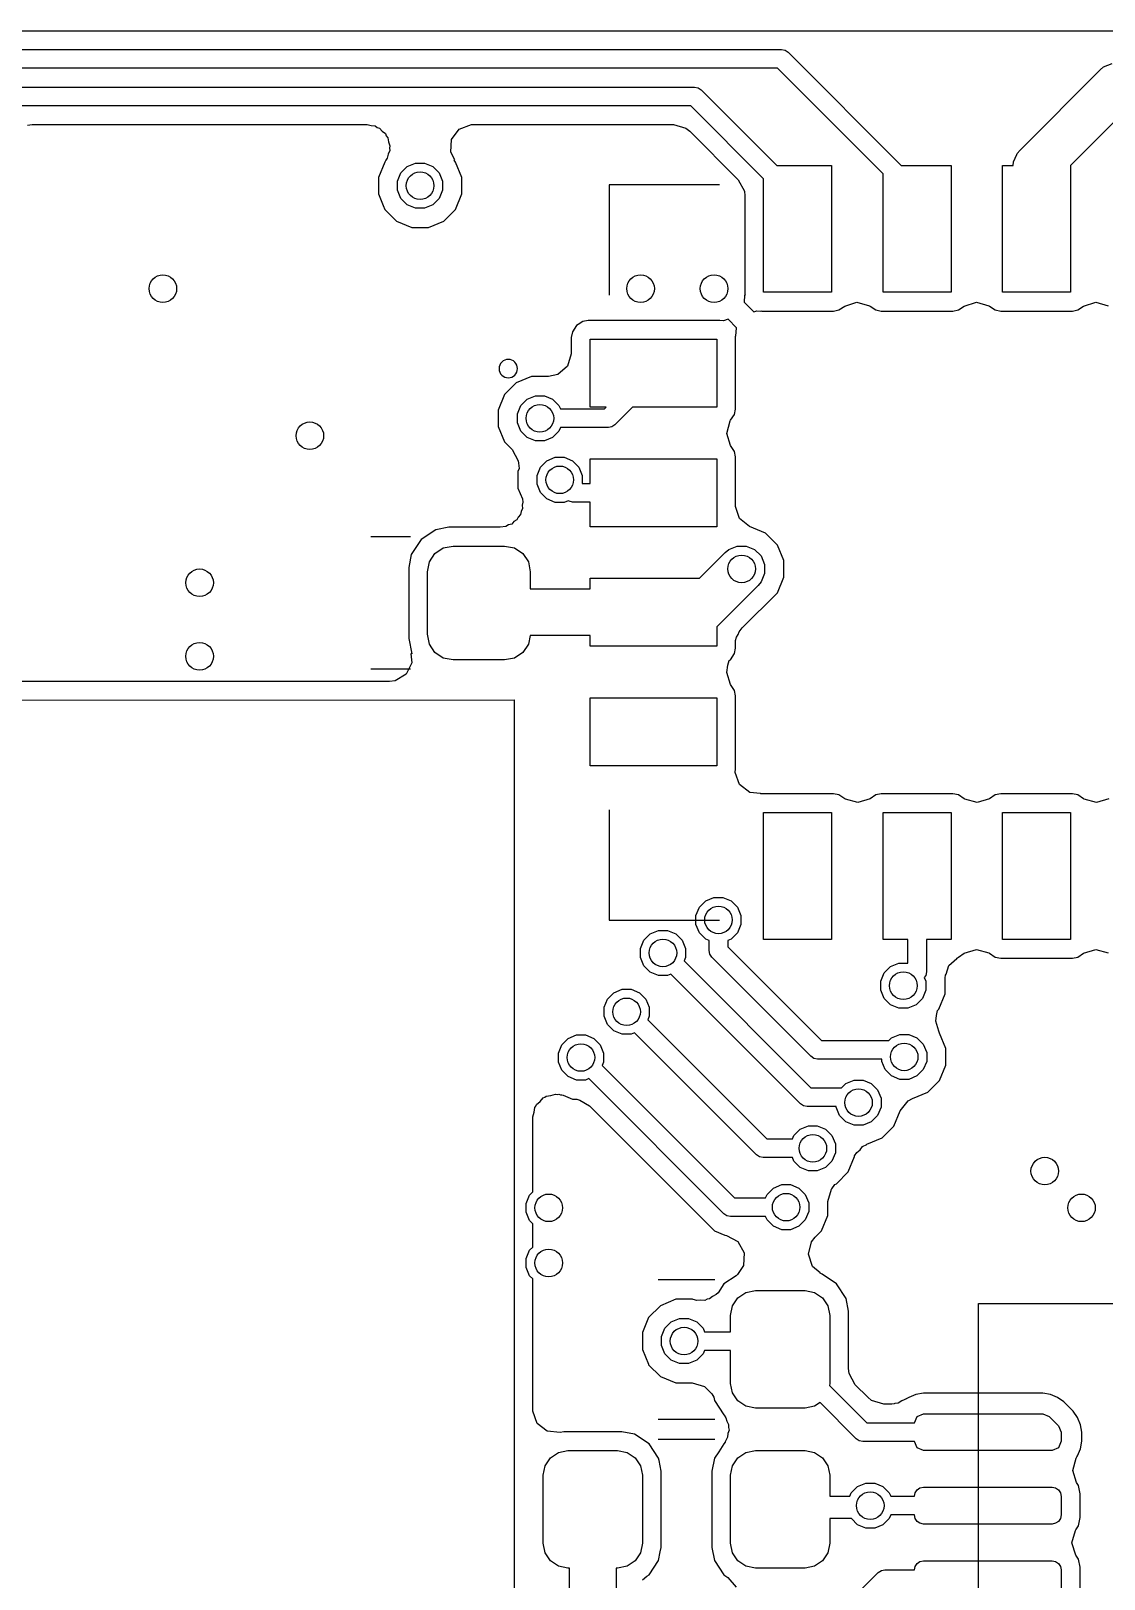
# Model space of a CAD drawing. Extents: x -28 to 25.3, y -6.8 to 48.4.
# Drawn here: x 12.87 to 18.71, y 10.62 to 19.04 of the extents above; entities that cross this region are included whole.
import ezdxf

# ---------------------------------------------------------------- set-up
doc = ezdxf.new("R2010")
doc.units = 0
doc.layers.add('BLACK', color=7, linetype='CONTINUOUS')

msp = doc.modelspace()

# ---------------------------------------------------------------- linework, layer by layer
at = {"layer": 'BLACK', "linetype": 'CONTINUOUS'}
for p, q in [((-9.749238, 19.043125), (19.484332, 19.043125)), ((12.674509, 18.942125), (16.951309, 18.942125)), ((16.951309, 18.942125), (16.970749, 18.938258)), ((16.970749, 18.938258), (16.98723, 18.927246)), ((16.98723, 18.927246), (17.602974, 18.311502)), ((18.704575, 18.847099), (18.750356, 18.866062)), ((16.930267, 18.840525), (12.695197, 18.840525)), ((17.504332, 18.26646), (16.930267, 18.840525)), ((18.249529, 18.395505), (18.685329, 18.831304)), ((18.685329, 18.831304), (18.704574, 18.847098)), ((18.704574, 18.847098), (18.704575, 18.847099)), ((12.758737, 18.737925), (16.478709, 18.737925)), ((16.478709, 18.737925), (16.498149, 18.734058)), ((16.498149, 18.734058), (16.51463, 18.723046)), ((16.51463, 18.723046), (16.926174, 18.311502)), ((16.457667, 18.636325), (12.779779, 18.636325)), ((16.854332, 18.23966), (16.457667, 18.636325)), ((18.827737, 18.614502), (18.524332, 18.311097)), ((12.847075, 18.531391), (12.873433, 18.534225)), ((12.873433, 18.534225), (14.696525, 18.534225)), ((14.696525, 18.534225), (14.71777, 18.527987)), ((14.71777, 18.527987), (14.739859, 18.526407)), ((14.739859, 18.526407), (14.750642, 18.518335)), ((15.197829, 18.509492), (15.263293, 18.533909)), ((15.263293, 18.533909), (15.272139, 18.534225)), ((15.272139, 18.534225), (16.364013, 18.534225)), ((16.364013, 18.534225), (16.431052, 18.51454)), ((14.750642, 18.518335), (14.763564, 18.51454)), ((14.763564, 18.51454), (14.778063, 18.497807)), ((14.778063, 18.497807), (14.795792, 18.484535)), ((14.795792, 18.484535), (14.800499, 18.471915)), ((14.800499, 18.471915), (14.809319, 18.461736)), ((14.809319, 18.461736), (14.81247, 18.439819)), ((15.150973, 18.383867), (15.155957, 18.453559)), ((15.155957, 18.453559), (15.197829, 18.509492)), ((16.431052, 18.51454), (16.451694, 18.497906)), ((16.451694, 18.497906), (16.715913, 18.233688)), ((14.810063, 18.372435), (14.805357, 18.350798)), ((14.819263, 18.392578), (14.810063, 18.372435)), ((14.81247, 18.439819), (14.820209, 18.419071)), ((14.820209, 18.419071), (14.817346, 18.405911)), ((14.817346, 18.405911), (14.819263, 18.392578)), ((15.173509, 18.342595), (15.150973, 18.383867)), ((18.214965, 18.330943), (18.231533, 18.370942)), ((18.231533, 18.370942), (18.233735, 18.376259)), ((18.233735, 18.376259), (18.233736, 18.37626)), ((18.233736, 18.37626), (18.249529, 18.395505)), ((14.791806, 18.330145), (14.757232, 18.246677)), ((14.798591, 18.340298), (14.791806, 18.330145)), ((14.805357, 18.350798), (14.797861, 18.340786)), ((14.797861, 18.340786), (14.798591, 18.340298)), ((14.880398, 18.270948), (14.914886, 18.305436)), ((14.914886, 18.305436), (14.959946, 18.3241)), ((14.959946, 18.3241), (15.008718, 18.3241)), ((15.008718, 18.3241), (15.053778, 18.305436)), ((15.053778, 18.305436), (15.088266, 18.270948)), ((15.170073, 18.340298), (15.173509, 18.342595)), ((15.176857, 18.330145), (15.170073, 18.340298)), ((15.176858, 18.330144), (15.176857, 18.330145)), ((15.211432, 18.246675), (15.176858, 18.330144)), ((16.926174, 18.311502), (17.224332, 18.311502)), ((17.224332, 18.311502), (17.224332, 17.621502)), ((17.602974, 18.311502), (17.874332, 18.311502)), ((17.874332, 18.311502), (17.874332, 17.621502)), ((18.154332, 17.621502), (18.154332, 18.311502)), ((18.154332, 18.311502), (18.212903, 18.311502)), ((18.212903, 18.311502), (18.214772, 18.330478)), ((18.214772, 18.330478), (18.214965, 18.330943)), ((18.524332, 18.311097), (18.524332, 17.621502)), ((14.757232, 18.246677), (14.757232, 18.156328)), ((14.861734, 18.225888), (14.880398, 18.270948)), ((14.861734, 18.177116), (14.861734, 18.225888)), ((15.088266, 18.270948), (15.10693, 18.225888)), ((15.10693, 18.225888), (15.10693, 18.177116)), ((15.211432, 18.156329), (15.211432, 18.246675)), ((16.014332, 18.206502), (16.014332, 17.606502)), ((16.614332, 18.206502), (16.014332, 18.206502)), ((16.715913, 18.233688), (16.749398, 18.172365)), ((16.854332, 17.621502), (16.854332, 18.23966)), ((17.504332, 17.621502), (17.504332, 18.26646)), ((14.757232, 18.156328), (14.783463, 18.093002)), ((14.880398, 18.132056), (14.861734, 18.177116)), ((14.914886, 18.097568), (14.880398, 18.132056)), ((15.088266, 18.132056), (15.053778, 18.097568)), ((15.10693, 18.177116), (15.088266, 18.132056)), ((15.176858, 18.07286), (15.211432, 18.156329)), ((16.749398, 18.172365), (16.752232, 18.146007)), ((16.752232, 18.146007), (16.752232, 17.611452)), ((14.783463, 18.093002), (14.791806, 18.07286)), ((14.791806, 18.07286), (14.85569, 18.008976)), ((14.959946, 18.078904), (14.914886, 18.097568)), ((15.008718, 18.078904), (14.959946, 18.078904)), ((15.053778, 18.097568), (15.008718, 18.078904)), ((15.112974, 18.008976), (15.176858, 18.07286)), ((14.85569, 18.008976), (14.939159, 17.974402)), ((14.939159, 17.974402), (14.939161, 17.974402)), ((14.939161, 17.974402), (15.029503, 17.974402)), ((15.029503, 17.974402), (15.029505, 17.974402)), ((15.029505, 17.974402), (15.112974, 18.008976)), ((16.75061, 17.605172), (16.747305, 17.568331)), ((16.75283, 17.60539), (16.75061, 17.605172)), ((16.752232, 17.611452), (16.75283, 17.60539)), ((17.224332, 17.621502), (16.854332, 17.621502)), ((17.874332, 17.621502), (17.504332, 17.621502)), ((18.524332, 17.621502), (18.154332, 17.621502)), ((16.747305, 17.568331), (16.800599, 17.515037)), ((16.800599, 17.515037), (16.817131, 17.520871)), ((16.817131, 17.520871), (16.83815, 17.519366)), ((16.83815, 17.519366), (16.838213, 17.519999)), ((16.838213, 17.519999), (16.844269, 17.519404)), ((16.844269, 17.519404), (16.844277, 17.519402)), ((16.844277, 17.519402), (17.234386, 17.519403)), ((17.234386, 17.519403), (17.264169, 17.525326)), ((17.264169, 17.525326), (17.295443, 17.546223)), ((17.295443, 17.546223), (17.362116, 17.5671)), ((17.362116, 17.5671), (17.429497, 17.548616)), ((17.429497, 17.548616), (17.433205, 17.546233)), ((17.433205, 17.546233), (17.464495, 17.525326)), ((17.464495, 17.525326), (17.494277, 17.519402)), ((17.494277, 17.519402), (17.884386, 17.519403)), ((17.884386, 17.519403), (17.914169, 17.525326)), ((17.914169, 17.525326), (17.945443, 17.546223)), ((17.945443, 17.546223), (18.012116, 17.5671)), ((18.012116, 17.5671), (18.079497, 17.548616)), ((18.079497, 17.548616), (18.083205, 17.546233)), ((18.083205, 17.546233), (18.114495, 17.525326)), ((18.114495, 17.525326), (18.144277, 17.519402)), ((18.144277, 17.519402), (18.534386, 17.519403)), ((18.534386, 17.519403), (18.564169, 17.525326)), ((18.564169, 17.525326), (18.595443, 17.546223)), ((18.595443, 17.546223), (18.662116, 17.5671)), ((18.662116, 17.5671), (18.729497, 17.548616)), ((15.835721, 17.440111), (15.813155, 17.406338)), ((15.844563, 17.446019), (15.835721, 17.440111)), ((15.869495, 17.462678), (15.844563, 17.446019)), ((15.869497, 17.462679), (15.869495, 17.462679)), ((15.869495, 17.462679), (15.869495, 17.462678)), ((15.899273, 17.468601), (15.869497, 17.462679)), ((15.899281, 17.468602), (15.899273, 17.468601)), ((16.609388, 17.468602), (15.899281, 17.468602)), ((16.61545, 17.468005), (16.609388, 17.468602)), ((16.615511, 17.468634), (16.61545, 17.468005)), ((16.63649, 17.467131), (16.615511, 17.468634)), ((16.660453, 17.475579), (16.63649, 17.467131)), ((16.707174, 17.428858), (16.660453, 17.475579)), ((15.813155, 17.406338), (15.807232, 17.376561)), ((15.807232, 17.376561), (15.807232, 17.287226)), ((15.909332, 16.996502), (15.909332, 17.366502)), ((15.909332, 17.366502), (16.599332, 17.366502)), ((16.599332, 17.366502), (16.599332, 16.996502)), ((16.700834, 17.382614), (16.70306, 17.382834)), ((16.701431, 17.376557), (16.700834, 17.382614)), ((16.701431, 17.376556), (16.701431, 17.376557)), ((16.701432, 16.986447), (16.701431, 17.376556)), ((16.70306, 17.382834), (16.707174, 17.428858)), ((15.807232, 17.287226), (15.787547, 17.220187)), ((15.787547, 17.220187), (15.734743, 17.174432)), ((15.507746, 17.128652), (15.443863, 17.064769)), ((15.591214, 17.163226), (15.507746, 17.128652)), ((15.683232, 17.163226), (15.591214, 17.163226)), ((15.734743, 17.174432), (15.683232, 17.163226)), ((15.443863, 17.064769), (15.409289, 16.981301)), ((15.532455, 17.005572), (15.566943, 17.04006)), ((15.566943, 17.04006), (15.612003, 17.058724)), ((15.612003, 17.058724), (15.660775, 17.058724)), ((15.660775, 17.058724), (15.705835, 17.04006)), ((15.705835, 17.04006), (15.740323, 17.005572)), ((15.409289, 16.981301), (15.409289, 16.890952)), ((15.513791, 16.960512), (15.532455, 17.005572)), ((15.513791, 16.91174), (15.513791, 16.960512)), ((15.740323, 17.005572), (15.748046, 16.986926)), ((15.748046, 16.986926), (15.987914, 16.986926)), ((15.99749, 16.996502), (15.909332, 16.996502)), ((15.987914, 16.986926), (15.99749, 16.996502)), ((16.141174, 16.996502), (16.044877, 16.900205)), ((16.599332, 16.996502), (16.141174, 16.996502)), ((16.674593, 16.925365), (16.695508, 16.956665)), ((16.695508, 16.956665), (16.701432, 16.986447)), ((15.409289, 16.890952), (15.443863, 16.807484)), ((15.532455, 16.86668), (15.513791, 16.91174)), ((15.566943, 16.832192), (15.532455, 16.86668)), ((15.740323, 16.86668), (15.705835, 16.832192)), ((15.748046, 16.885326), (15.740323, 16.86668)), ((16.008956, 16.885326), (15.748046, 16.885326)), ((16.028396, 16.889193), (16.008956, 16.885326)), ((16.044877, 16.900205), (16.028396, 16.889193)), ((16.653734, 16.854289), (16.672219, 16.921669)), ((16.674611, 16.787615), (16.653734, 16.854289)), ((16.672219, 16.921669), (16.674593, 16.925365)), ((15.443863, 16.807484), (15.484872, 16.766475)), ((15.484872, 16.766475), (15.518357, 16.705152)), ((15.612003, 16.813528), (15.566943, 16.832192)), ((15.660775, 16.813528), (15.612003, 16.813528)), ((15.705835, 16.832192), (15.660775, 16.813528)), ((16.695508, 16.756339), (16.674611, 16.787615)), ((15.518357, 16.705152), (15.520489, 16.691974)), ((15.520489, 16.691974), (15.523669, 16.662218)), ((15.640398, 16.670948), (15.674886, 16.705436)), ((15.674886, 16.705436), (15.719946, 16.7241)), ((15.719946, 16.7241), (15.768718, 16.7241)), ((15.768718, 16.7241), (15.813778, 16.705436)), ((15.813778, 16.705436), (15.848266, 16.670948)), ((15.909332, 16.582302), (15.909332, 16.716502)), ((15.909332, 16.716502), (16.599332, 16.716502)), ((16.599332, 16.716502), (16.599332, 16.346502)), ((16.701431, 16.726556), (16.695508, 16.756339)), ((16.701431, 16.461487), (16.701431, 16.726556)), ((15.523669, 16.662218), (15.517232, 16.646675)), ((15.517232, 16.646675), (15.517232, 16.556329)), ((15.621734, 16.625888), (15.640398, 16.670948)), ((15.621734, 16.577116), (15.621734, 16.625888)), ((15.848266, 16.670948), (15.86693, 16.625888)), ((15.86693, 16.625888), (15.86693, 16.582302)), ((15.517232, 16.556329), (15.541165, 16.498548)), ((15.640398, 16.532056), (15.621734, 16.577116)), ((15.674886, 16.497568), (15.640398, 16.532056)), ((15.86693, 16.582302), (15.909332, 16.582302)), ((15.533799, 16.429609), (15.530617, 16.41203)), ((15.541797, 16.445585), (15.533799, 16.429609)), ((15.543065, 16.480782), (15.539895, 16.463275)), ((15.539895, 16.463275), (15.541797, 16.445585)), ((15.541165, 16.498548), (15.543065, 16.480782)), ((15.719946, 16.478904), (15.674886, 16.497568)), ((15.768718, 16.478904), (15.719946, 16.478904)), ((15.790109, 16.487765), (15.768718, 16.478904)), ((15.794892, 16.484569), (15.790109, 16.487765)), ((15.814332, 16.480702), (15.794892, 16.484569)), ((15.909332, 16.480702), (15.814332, 16.480702)), ((15.909332, 16.346502), (15.909332, 16.480702)), ((16.70151, 16.457099), (16.701431, 16.461487)), ((16.723575, 16.390805), (16.70151, 16.457099)), ((15.140483, 16.343602), (15.069873, 16.329557)), ((15.419767, 16.343602), (15.140483, 16.343602)), ((15.450433, 16.347454), (15.419767, 16.343602)), ((15.465734, 16.356533), (15.450433, 16.347454)), ((15.482976, 16.360922), (15.465734, 16.356533)), ((15.495157, 16.37399), (15.482976, 16.360922)), ((15.510522, 16.383106), (15.495157, 16.37399)), ((15.518486, 16.399017), (15.510522, 16.383106)), ((15.530617, 16.41203), (15.518486, 16.399017)), ((16.599332, 16.346502), (15.909332, 16.346502)), ((16.777979, 16.346965), (16.723575, 16.390805)), ((16.864501, 16.311127), (16.777979, 16.346965)), ((14.932168, 16.291502), (14.716496, 16.291502)), ((14.989787, 16.276047), (14.936279, 16.195965)), ((15.069869, 16.329555), (14.989787, 16.276047)), ((15.069873, 16.329557), (15.069869, 16.329555)), ((16.864503, 16.311126), (16.864501, 16.311127)), ((16.864507, 16.311124), (16.864503, 16.311126)), ((16.928954, 16.246677), (16.864507, 16.311124)), ((14.936277, 16.195961), (14.922232, 16.125351)), ((14.936279, 16.195965), (14.936277, 16.195961)), ((15.034989, 16.155078), (15.065337, 16.200497)), ((15.065337, 16.200497), (15.110756, 16.230845)), ((15.110756, 16.230845), (15.164332, 16.241502)), ((15.164332, 16.241502), (15.444332, 16.241502)), ((15.444332, 16.241502), (15.497908, 16.230845)), ((15.497908, 16.230845), (15.543327, 16.200497)), ((15.543327, 16.200497), (15.573675, 16.155078)), ((16.504726, 16.066502), (16.64493, 16.206705)), ((16.64493, 16.206705), (16.664174, 16.222499)), ((16.664174, 16.222499), (16.709955, 16.241462)), ((16.709955, 16.241462), (16.759509, 16.241462)), ((16.759509, 16.241462), (16.80529, 16.222499)), ((16.80529, 16.222499), (16.840329, 16.18746)), ((16.840329, 16.18746), (16.859292, 16.141679)), ((16.963832, 16.162472), (16.928954, 16.246677)), ((14.922232, 16.125351), (14.922232, 15.737654)), ((15.024332, 16.101502), (15.034989, 16.155078)), ((15.024332, 15.761502), (15.024332, 16.101502)), ((15.573675, 16.155078), (15.584332, 16.101502)), ((15.584332, 16.101502), (15.584332, 16.008502)), ((16.859292, 16.092125), (16.840329, 16.046344)), ((16.859292, 16.141679), (16.859292, 16.092125)), ((16.963832, 16.071332), (16.963832, 16.162472)), ((15.584332, 16.008502), (15.909332, 16.008502)), ((15.909332, 16.008502), (15.909332, 16.066502)), ((15.909332, 16.066502), (16.504726, 16.066502)), ((16.824535, 16.0271), (16.599332, 15.801897)), ((16.840329, 16.046344), (16.824535, 16.0271)), ((16.928954, 15.987127), (16.963832, 16.071332)), ((16.737741, 15.795915), (16.928954, 15.987127)), ((15.034989, 15.707926), (15.024332, 15.761502)), ((15.58294, 15.754502), (15.573675, 15.707926)), ((15.909332, 15.754502), (15.58294, 15.754502)), ((15.909332, 15.696502), (15.909332, 15.754502)), ((16.599332, 15.801897), (16.599332, 15.696502)), ((16.707142, 15.745441), (16.716417, 15.759287)), ((16.716417, 15.759287), (16.721113, 15.77528)), ((16.721113, 15.77528), (16.737741, 15.795915)), ((14.922232, 15.737654), (14.938661, 15.65506)), ((15.065337, 15.662507), (15.034989, 15.707926)), ((15.573675, 15.707926), (15.543327, 15.662507)), ((16.599332, 15.696502), (15.909332, 15.696502)), ((16.695508, 15.656665), (16.701432, 15.686447)), ((16.701431, 15.727282), (16.707142, 15.745441)), ((16.701432, 15.686447), (16.701431, 15.727282)), ((14.939927, 15.606809), (14.908657, 15.544327)), ((14.938661, 15.65506), (14.934817, 15.654296)), ((14.934817, 15.654296), (14.939927, 15.606809)), ((15.110756, 15.632159), (15.065337, 15.662507)), ((15.164332, 15.621502), (15.110756, 15.632159)), ((15.444332, 15.621502), (15.164332, 15.621502)), ((15.497908, 15.632159), (15.444332, 15.621502)), ((15.543327, 15.662507), (15.497908, 15.632159)), ((16.653734, 15.554289), (16.659425, 15.593699)), ((16.659425, 15.593699), (16.667451, 15.619224)), ((16.667451, 15.619224), (16.672942, 15.622892)), ((16.672942, 15.622892), (16.695508, 15.656665)), ((14.817931, 15.504815), (10.960467, 15.503692)), ((14.932168, 15.571502), (14.716496, 15.571502)), ((14.848571, 15.508669), (14.817931, 15.504815)), ((14.908657, 15.544327), (14.848571, 15.508669)), ((16.674611, 15.487615), (16.653734, 15.554289)), ((15.909332, 15.046502), (15.909332, 15.416502)), ((15.909332, 15.416502), (16.599332, 15.416502)), ((16.599332, 15.416502), (16.599332, 15.046502)), ((16.695508, 15.456339), (16.674611, 15.487615)), ((16.701431, 15.426556), (16.695508, 15.456339)), ((16.701432, 15.036447), (16.701431, 15.426556)), ((0, 15.4), (15.497245, 15.404511)), ((15.497245, 15.404511), (15.497245, 0)), ((16.599332, 15.046502), (15.909332, 15.046502)), ((16.69996, 15.009355), (16.701467, 15.030321)), ((16.723184, 14.943458), (16.69996, 15.009355)), ((16.700835, 15.030383), (16.701431, 15.036444)), ((16.701467, 15.030321), (16.700835, 15.030383)), ((16.701431, 15.036444), (16.701432, 15.036447)), ((16.778349, 14.900578), (16.723184, 14.943458)), ((16.838001, 14.895222), (16.778349, 14.900578)), ((16.83822, 14.893004), (16.838001, 14.895222)), ((16.844281, 14.893602), (16.83822, 14.893004)), ((17.234389, 14.893602), (16.844281, 14.893602)), ((17.264167, 14.887679), (17.234389, 14.893602)), ((17.264168, 14.887679), (17.264167, 14.887679)), ((17.264169, 14.887678), (17.264168, 14.887679)), ((17.295458, 14.866772), (17.264169, 14.887678)), ((17.299163, 14.864391), (17.295458, 14.866772)), ((17.366543, 14.845905), (17.299163, 14.864391)), ((17.433221, 14.866782), (17.366543, 14.845905)), ((17.464494, 14.887678), (17.433221, 14.866782)), ((17.464497, 14.887679), (17.464494, 14.887678)), ((17.494273, 14.893601), (17.464497, 14.887679)), ((17.494281, 14.893602), (17.494273, 14.893601)), ((17.884389, 14.893602), (17.494281, 14.893602)), ((17.914167, 14.887679), (17.884389, 14.893602)), ((17.914168, 14.887679), (17.914167, 14.887679)), ((17.914169, 14.887678), (17.914168, 14.887679)), ((17.945458, 14.866772), (17.914169, 14.887678)), ((17.949163, 14.864391), (17.945458, 14.866772)), ((18.016543, 14.845905), (17.949163, 14.864391)), ((18.083221, 14.866782), (18.016543, 14.845905)), ((18.114494, 14.887678), (18.083221, 14.866782)), ((18.114497, 14.887679), (18.114494, 14.887678)), ((18.144273, 14.893601), (18.114497, 14.887679)), ((18.144281, 14.893602), (18.144273, 14.893601)), ((18.534389, 14.893602), (18.144281, 14.893602)), ((18.564167, 14.887679), (18.534389, 14.893602)), ((18.564168, 14.887679), (18.564167, 14.887679)), ((18.564169, 14.887678), (18.564168, 14.887679)), ((18.595458, 14.866772), (18.564169, 14.887678)), ((18.599163, 14.864391), (18.595458, 14.866772)), ((18.666543, 14.845905), (18.599163, 14.864391)), ((18.733221, 14.866782), (18.666543, 14.845905)), ((16.014332, 14.806502), (16.014332, 14.206502)), ((16.854332, 14.101502), (16.854332, 14.791502)), ((16.854332, 14.791502), (17.224332, 14.791502)), ((17.224332, 14.791502), (17.224332, 14.101502)), ((17.504332, 14.101502), (17.504332, 14.791502)), ((17.504332, 14.791502), (17.874332, 14.791502)), ((17.874332, 14.791502), (17.874332, 14.101502)), ((18.154332, 14.101502), (18.154332, 14.791502)), ((18.154332, 14.791502), (18.524332, 14.791502)), ((18.524332, 14.791502), (18.524332, 14.101502)), ((16.538893, 14.311429), (16.583953, 14.330093)), ((16.583953, 14.330093), (16.632725, 14.330093)), ((16.632725, 14.330093), (16.677785, 14.311429)), ((16.485741, 14.231881), (16.504405, 14.276941)), ((16.485741, 14.183109), (16.485741, 14.231881)), ((16.504405, 14.276941), (16.538893, 14.311429)), ((16.677785, 14.311429), (16.712273, 14.276941)), ((16.712273, 14.276941), (16.730937, 14.231881)), ((16.730937, 14.231881), (16.730937, 14.183109)), ((16.014332, 14.206502), (16.614332, 14.206502)), ((16.23663, 14.131815), (16.28169, 14.150479)), ((16.28169, 14.150479), (16.330462, 14.150479)), ((16.330462, 14.150479), (16.375522, 14.131815)), ((16.504405, 14.138049), (16.485741, 14.183109)), ((16.730937, 14.183109), (16.712273, 14.138049)), ((16.183478, 14.052267), (16.202142, 14.097327)), ((16.202142, 14.097327), (16.23663, 14.131815)), ((16.375522, 14.131815), (16.41001, 14.097327)), ((16.41001, 14.097327), (16.428674, 14.052267)), ((16.538893, 14.103561), (16.504405, 14.138049)), ((16.557539, 14.095838), (16.538893, 14.103561)), ((16.557539, 14.040695), (16.557539, 14.095838)), ((16.677785, 14.103561), (16.659139, 14.095838)), ((16.659139, 14.095838), (16.659139, 14.061737)), ((16.712273, 14.138049), (16.677785, 14.103561)), ((17.224332, 14.101502), (16.854332, 14.101502)), ((17.638532, 14.101502), (17.504332, 14.101502)), ((17.638532, 13.9725), (17.638532, 14.101502)), ((17.874332, 14.101502), (17.740132, 14.101502)), ((17.740132, 14.101502), (17.740132, 13.924902)), ((18.524332, 14.101502), (18.154332, 14.101502)), ((16.183478, 14.003495), (16.183478, 14.052267)), ((16.202142, 13.958435), (16.183478, 14.003495)), ((16.428674, 14.003495), (16.42095, 13.984849)), ((16.42095, 13.984849), (17.111296, 13.294503)), ((16.428674, 14.052267), (16.428674, 14.003495)), ((16.561406, 14.021255), (16.557539, 14.040695)), ((16.572418, 14.004774), (16.561406, 14.021255)), ((17.111611, 13.465581), (16.572418, 14.004774)), ((16.659139, 14.061737), (17.168574, 13.552302)), ((17.861917, 13.959714), (17.905005, 13.997051)), ((17.904011, 13.998539), (17.914167, 14.005326)), ((17.905005, 13.997051), (17.904011, 13.998539)), ((17.914167, 14.005326), (17.914169, 14.005326)), ((17.914169, 14.005326), (17.945443, 14.026223)), ((17.945443, 14.026223), (18.012116, 14.0471)), ((18.012116, 14.0471), (18.079497, 14.028616)), ((18.079497, 14.028616), (18.083205, 14.026233)), ((18.083205, 14.026233), (18.114495, 14.005326)), ((18.114495, 14.005326), (18.144277, 13.999402)), ((18.144277, 13.999402), (18.534386, 13.999403)), ((18.534386, 13.999403), (18.564169, 14.005326)), ((18.564169, 14.005326), (18.595443, 14.026223)), ((18.595443, 14.026223), (18.662116, 14.0471)), ((18.662116, 14.0471), (18.729497, 14.028616)), ((16.23663, 13.923947), (16.202142, 13.958435)), ((16.28169, 13.905283), (16.23663, 13.923947)), ((16.330462, 13.905283), (16.28169, 13.905283)), ((16.349108, 13.913007), (16.330462, 13.905283)), ((17.054333, 13.207782), (16.349108, 13.913007)), ((17.491734, 13.874288), (17.510398, 13.919348)), ((17.510398, 13.919348), (17.544886, 13.953836)), ((17.544886, 13.953836), (17.589946, 13.9725)), ((17.589946, 13.9725), (17.638532, 13.9725)), ((17.736265, 13.905462), (17.728704, 13.894147)), ((17.740132, 13.924902), (17.736265, 13.905462)), ((17.84152, 13.892771), (17.842232, 13.894488)), ((17.842232, 13.895852), (17.844186, 13.904312)), ((17.842232, 13.894488), (17.842232, 13.895852)), ((17.844186, 13.904312), (17.844616, 13.906469)), ((17.844616, 13.906469), (17.844771, 13.906439)), ((17.844771, 13.906439), (17.847912, 13.91202)), ((17.847912, 13.91202), (17.861917, 13.959714)), ((16.004503, 13.77731), (16.038991, 13.811798)), ((16.038991, 13.811798), (16.084051, 13.830462)), ((16.084051, 13.830462), (16.132823, 13.830462)), ((16.132823, 13.830462), (16.177883, 13.811798)), ((16.177883, 13.811798), (16.212371, 13.77731)), ((17.491734, 13.825516), (17.491734, 13.874288)), ((17.510398, 13.780456), (17.491734, 13.825516)), ((17.73693, 13.825516), (17.718266, 13.780456)), ((17.728704, 13.894147), (17.73693, 13.874288)), ((17.73693, 13.874288), (17.73693, 13.825516)), ((17.841432, 13.892388), (17.84152, 13.892771)), ((17.841432, 13.804729), (17.841432, 13.892388)), ((15.985839, 13.73225), (16.004503, 13.77731)), ((15.985839, 13.683478), (15.985839, 13.73225)), ((16.212371, 13.77731), (16.231035, 13.73225)), ((16.231035, 13.73225), (16.231035, 13.683478)), ((17.544886, 13.745968), (17.510398, 13.780456)), ((17.589946, 13.727304), (17.544886, 13.745968)), ((17.638718, 13.727304), (17.589946, 13.727304)), ((17.683778, 13.745968), (17.638718, 13.727304)), ((17.718266, 13.780456), (17.683778, 13.745968)), ((17.806858, 13.72126), (17.841432, 13.804729)), ((16.004503, 13.638418), (15.985839, 13.683478)), ((16.231035, 13.683478), (16.223311, 13.664832)), ((16.223311, 13.664832), (16.87204, 13.016103)), ((17.791026, 13.657702), (17.794187, 13.687828)), ((17.808187, 13.602907), (17.791026, 13.657702)), ((17.794187, 13.687828), (17.800421, 13.714824)), ((17.800421, 13.714824), (17.806858, 13.72126)), ((15.756018, 13.528554), (15.790506, 13.563042)), ((15.790506, 13.563042), (15.835566, 13.581706)), ((15.835566, 13.581706), (15.884338, 13.581706)), ((15.884338, 13.581706), (15.929398, 13.563042)), ((15.929398, 13.563042), (15.963886, 13.528554)), ((16.038991, 13.60393), (16.004503, 13.638418)), ((16.084051, 13.585266), (16.038991, 13.60393)), ((16.132823, 13.585266), (16.084051, 13.585266)), ((16.151469, 13.59299), (16.132823, 13.585266)), ((16.815077, 12.929382), (16.151469, 13.59299)), ((17.535656, 13.552302), (17.549831, 13.566477)), ((17.549831, 13.566477), (17.594891, 13.585141)), ((17.594891, 13.585141), (17.643663, 13.585141)), ((17.643663, 13.585141), (17.688723, 13.566477)), ((17.688723, 13.566477), (17.723211, 13.531989)), ((17.807129, 13.602468), (17.808187, 13.602907)), ((17.811802, 13.591186), (17.807129, 13.602468)), ((17.811803, 13.591185), (17.811802, 13.591186)), ((17.846377, 13.507716), (17.811803, 13.591185)), ((15.737354, 13.483494), (15.756018, 13.528554)), ((15.737354, 13.434722), (15.737354, 13.483494)), ((15.963886, 13.528554), (15.98255, 13.483494)), ((15.98255, 13.483494), (15.98255, 13.434722)), ((17.168574, 13.552302), (17.535656, 13.552302)), ((17.723211, 13.531989), (17.741875, 13.486929)), ((17.741875, 13.486929), (17.741875, 13.438157)), ((17.846377, 13.41737), (17.846377, 13.507716)), ((15.756018, 13.389662), (15.737354, 13.434722)), ((15.790506, 13.355174), (15.756018, 13.389662)), ((15.98255, 13.434722), (15.974826, 13.416076)), ((15.974826, 13.416076), (16.694971, 12.695931)), ((17.128091, 13.454569), (17.111611, 13.465581)), ((17.128092, 13.454569), (17.128091, 13.454569)), ((17.147532, 13.450702), (17.128092, 13.454569)), ((17.496679, 13.450702), (17.147532, 13.450702)), ((17.496679, 13.438157), (17.496679, 13.450702)), ((17.515343, 13.393097), (17.496679, 13.438157)), ((17.549831, 13.358609), (17.515343, 13.393097)), ((17.723211, 13.393097), (17.688723, 13.358609)), ((17.741875, 13.438157), (17.723211, 13.393097)), ((17.811803, 13.333901), (17.846377, 13.41737)), ((15.835566, 13.33651), (15.790506, 13.355174)), ((15.884338, 13.33651), (15.835566, 13.33651)), ((15.902984, 13.344234), (15.884338, 13.33651)), ((16.638008, 12.60921), (15.902984, 13.344234)), ((17.277856, 13.294503), (17.30121, 13.317857)), ((17.30121, 13.317857), (17.34627, 13.336521)), ((17.34627, 13.336521), (17.395042, 13.336521)), ((17.395042, 13.336521), (17.440102, 13.317857)), ((17.440102, 13.317857), (17.47459, 13.283369)), ((17.594891, 13.339945), (17.549831, 13.358609)), ((17.643663, 13.339945), (17.594891, 13.339945)), ((17.688723, 13.358609), (17.643663, 13.339945)), ((17.747919, 13.270017), (17.811803, 13.333901)), ((15.637237, 13.220531), (15.654341, 13.240409)), ((15.654341, 13.240409), (15.663229, 13.243053)), ((15.663229, 13.243053), (15.670234, 13.249122)), ((15.670234, 13.249122), (15.696181, 13.252853)), ((15.696181, 13.252853), (15.721312, 13.260327)), ((15.721312, 13.260327), (15.734905, 13.258421)), ((15.734905, 13.258421), (15.739392, 13.259066)), ((15.739392, 13.259066), (15.748893, 13.25646)), ((15.748893, 13.25646), (15.756264, 13.255426)), ((15.756264, 13.255426), (15.762854, 13.253516)), ((15.762854, 13.253516), (15.814779, 13.232008)), ((15.814779, 13.232008), (15.837062, 13.232008)), ((15.837062, 13.232008), (15.853975, 13.227106)), ((15.853975, 13.227106), (15.907137, 13.195689)), ((17.111296, 13.294503), (17.277856, 13.294503)), ((17.47459, 13.283369), (17.493254, 13.238309)), ((17.493254, 13.238309), (17.493254, 13.189537)), ((17.597635, 13.168459), (17.641475, 13.22286)), ((17.641475, 13.22286), (17.664738, 13.235563)), ((17.664738, 13.235563), (17.747919, 13.270017)), ((15.597745, 13.136328), (15.60513, 13.161481)), ((15.60513, 13.161481), (15.608771, 13.187445)), ((15.608771, 13.187445), (15.614818, 13.194474)), ((15.614818, 13.194474), (15.61743, 13.203367)), ((15.61743, 13.203367), (15.637237, 13.220531)), ((15.907137, 13.195689), (16.248799, 12.854028)), ((17.070813, 13.19677), (17.054333, 13.207782)), ((17.070814, 13.19677), (17.070813, 13.19677)), ((17.090254, 13.192903), (17.070814, 13.19677)), ((17.248058, 13.192903), (17.090254, 13.192903)), ((17.248058, 13.189537), (17.248058, 13.192903)), ((17.266722, 13.144477), (17.248058, 13.189537)), ((17.30121, 13.109989), (17.266722, 13.144477)), ((17.47459, 13.144477), (17.440102, 13.109989)), ((17.493254, 13.189537), (17.47459, 13.144477)), ((17.563182, 13.085281), (17.597635, 13.168459)), ((15.597745, 12.728295), (15.597745, 13.136328)), ((17.018102, 13.034749), (17.05259, 13.069237)), ((17.05259, 13.069237), (17.09765, 13.087901)), ((17.09765, 13.087901), (17.146422, 13.087901)), ((17.146422, 13.087901), (17.191482, 13.069237)), ((17.191482, 13.069237), (17.22597, 13.034749)), ((17.34627, 13.091325), (17.30121, 13.109989)), ((17.395042, 13.091325), (17.34627, 13.091325)), ((17.440102, 13.109989), (17.395042, 13.091325)), ((17.499298, 13.021397), (17.563182, 13.085281)), ((16.87204, 13.016103), (17.010379, 13.016103)), ((17.010379, 13.016103), (17.018102, 13.034749)), ((17.22597, 13.034749), (17.244634, 12.989689)), ((17.244634, 12.989689), (17.244634, 12.940917)), ((17.378809, 12.956811), (17.392855, 12.97424)), ((17.392855, 12.97424), (17.415442, 12.986574)), ((17.415442, 12.986574), (17.415664, 12.986754)), ((17.415664, 12.986754), (17.4158, 12.98677)), ((17.4158, 12.98677), (17.416117, 12.986943)), ((17.416117, 12.986943), (17.499298, 13.021397)), ((16.831558, 12.91837), (16.815077, 12.929382)), ((16.850998, 12.914503), (16.831558, 12.91837)), ((17.010379, 12.914503), (16.850998, 12.914503)), ((17.018102, 12.895857), (17.010379, 12.914503)), ((17.05259, 12.861369), (17.018102, 12.895857)), ((17.22597, 12.895857), (17.191482, 12.861369)), ((17.244634, 12.940917), (17.22597, 12.895857)), ((17.314562, 12.836661), (17.349136, 12.92013)), ((17.349136, 12.924827), (17.361437, 12.942696)), ((17.349136, 12.92013), (17.349136, 12.924827)), ((17.361437, 12.942696), (17.378809, 12.956811)), ((16.248799, 12.854028), (16.587318, 12.515509)), ((17.09765, 12.842705), (17.05259, 12.861369)), ((17.146422, 12.842705), (17.09765, 12.842705)), ((17.191482, 12.861369), (17.146422, 12.842705)), ((17.250678, 12.772777), (17.314562, 12.836661)), ((15.580398, 12.710948), (15.597745, 12.728295)), ((16.872799, 12.714577), (16.907287, 12.749065)), ((16.907287, 12.749065), (16.952347, 12.767729)), ((16.952347, 12.767729), (17.001119, 12.767729)), ((17.001119, 12.767729), (17.046179, 12.749065)), ((17.046179, 12.749065), (17.080667, 12.714577)), ((17.203833, 12.675198), (17.223518, 12.742237)), ((17.223518, 12.742237), (17.225695, 12.74551)), ((17.225695, 12.74551), (17.241987, 12.769178)), ((17.241987, 12.769178), (17.250678, 12.772777)), ((15.561734, 12.665888), (15.580398, 12.710948)), ((15.561734, 12.617116), (15.561734, 12.665888)), ((16.694971, 12.695931), (16.865076, 12.695931)), ((16.865076, 12.695931), (16.872799, 12.714577)), ((17.080667, 12.714577), (17.099331, 12.669517)), ((17.099331, 12.669517), (17.099331, 12.620745)), ((17.203833, 12.599958), (17.203833, 12.675198)), ((15.580398, 12.572056), (15.561734, 12.617116)), ((15.597745, 12.554709), (15.580398, 12.572056)), ((15.597745, 12.428295), (15.597745, 12.554709)), ((16.654488, 12.598198), (16.638008, 12.60921)), ((16.654489, 12.598198), (16.654488, 12.598198)), ((16.673929, 12.594331), (16.654489, 12.598198)), ((16.865076, 12.594331), (16.673929, 12.594331)), ((16.872799, 12.575685), (16.865076, 12.594331)), ((16.907287, 12.541197), (16.872799, 12.575685)), ((17.080667, 12.575685), (17.046179, 12.541197)), ((17.099331, 12.620745), (17.080667, 12.575685)), ((17.169259, 12.516489), (17.203833, 12.599958)), ((16.587318, 12.515509), (16.643515, 12.492231)), ((16.643515, 12.492231), (16.651328, 12.490677)), ((16.651328, 12.490677), (16.71324, 12.458293)), ((16.952347, 12.522533), (16.907287, 12.541197)), ((17.001119, 12.522533), (16.952347, 12.522533)), ((17.046179, 12.541197), (17.001119, 12.522533)), ((17.114951, 12.456738), (17.133905, 12.481136)), ((17.133905, 12.481136), (17.169259, 12.516489)), ((15.561734, 12.365888), (15.580398, 12.410948)), ((15.580398, 12.410948), (15.597745, 12.428295)), ((16.71324, 12.458293), (16.747816, 12.397578)), ((16.747816, 12.397578), (16.744078, 12.327809)), ((17.097668, 12.38904), (17.114951, 12.456738)), ((17.119729, 12.322744), (17.097668, 12.38904)), ((15.561734, 12.317116), (15.561734, 12.365888)), ((15.580398, 12.272056), (15.561734, 12.317116)), ((16.744078, 12.327809), (16.712093, 12.278732)), ((17.162685, 12.288124), (17.119729, 12.322744)), ((15.597745, 12.254709), (15.580398, 12.272056)), ((15.597745, 11.541234), (15.597745, 12.254709)), ((16.280691, 12.251503), (16.587973, 12.251503)), ((16.638391, 12.227443), (16.605973, 12.178926)), ((16.704588, 12.271675), (16.638391, 12.227443)), ((16.712093, 12.278732), (16.704588, 12.271675)), ((17.161688, 12.286631), (17.162685, 12.288124)), ((17.171842, 12.279847), (17.161688, 12.286631)), ((17.171843, 12.279846), (17.171842, 12.279847)), ((17.250271, 12.227443), (17.171843, 12.279846)), ((17.302674, 12.149015), (17.250271, 12.227443)), ((16.375758, 12.14383), (16.29229, 12.109256)), ((16.37576, 12.14383), (16.375758, 12.14383)), ((16.466106, 12.14383), (16.37576, 12.14383)), ((16.466107, 12.14383), (16.466106, 12.14383)), ((16.470454, 12.142965), (16.466107, 12.14383)), ((16.490886, 12.137164), (16.470454, 12.142965)), ((16.512092, 12.139828), (16.490886, 12.137164)), ((16.533355, 12.13765), (16.512092, 12.139828)), ((16.546069, 12.144095), (16.533355, 12.13765)), ((16.560211, 12.145871), (16.546069, 12.144095)), ((16.57661, 12.159577), (16.560211, 12.145871)), ((16.595675, 12.16924), (16.57661, 12.159577)), ((16.605973, 12.178926), (16.595675, 12.16924)), ((16.684607, 12.108165), (16.713872, 12.151962)), ((16.713872, 12.151962), (16.757669, 12.181227)), ((16.757669, 12.181227), (16.809331, 12.191503)), ((16.809331, 12.191503), (17.079331, 12.191503)), ((17.079331, 12.191503), (17.130993, 12.181227)), ((17.130993, 12.181227), (17.17479, 12.151962)), ((17.17479, 12.151962), (17.204055, 12.108165)), ((17.302674, 12.149014), (17.302674, 12.149015)), ((17.316431, 12.079858), (17.302674, 12.149014)), ((16.228407, 12.045373), (16.194333, 11.963113)), ((16.29229, 12.109256), (16.228407, 12.045373)), ((16.674331, 12.056503), (16.684607, 12.108165)), ((16.674331, 11.96753), (16.674331, 12.056503)), ((17.204055, 12.108165), (17.214331, 12.056503)), ((17.214331, 12.056503), (17.214331, 11.686503)), ((17.316431, 11.766999), (17.316431, 12.079858)), ((18.024332, 12.121502), (21.024332, 12.121502)), ((18.024332, 9.121502), (18.024332, 12.121502)), ((16.194333, 11.963113), (16.194333, 11.870349)), ((16.298335, 11.941116), (16.316999, 11.986176)), ((16.316999, 11.986176), (16.351487, 12.020664)), ((16.351487, 12.020664), (16.396547, 12.039328)), ((16.396547, 12.039328), (16.445319, 12.039328)), ((16.445319, 12.039328), (16.490379, 12.020664)), ((16.490379, 12.020664), (16.524867, 11.986176)), ((16.524867, 11.986176), (16.53259, 11.96753)), ((16.53259, 11.96753), (16.674331, 11.96753)), ((16.298335, 11.892344), (16.298335, 11.941116)), ((16.316999, 11.847284), (16.298335, 11.892344)), ((16.194333, 11.870349), (16.226968, 11.791562)), ((16.226968, 11.791562), (16.228407, 11.788088)), ((16.351487, 11.812796), (16.316999, 11.847284)), ((16.396547, 11.794132), (16.351487, 11.812796)), ((16.445319, 11.794132), (16.396547, 11.794132)), ((16.490379, 11.812796), (16.445319, 11.794132)), ((16.524867, 11.847284), (16.490379, 11.812796)), ((16.53259, 11.86593), (16.524867, 11.847284)), ((16.674331, 11.86593), (16.53259, 11.86593)), ((16.674331, 11.686503), (16.674331, 11.86593)), ((16.228407, 11.788088), (16.292291, 11.724204)), ((16.292291, 11.724204), (16.37576, 11.68963)), ((17.319265, 11.740641), (17.316431, 11.766999)), ((17.35275, 11.679318), (17.319265, 11.740641)), ((16.37576, 11.68963), (16.375762, 11.68963)), ((16.375762, 11.68963), (16.4652, 11.68963)), ((16.4652, 11.68963), (16.532239, 11.669945)), ((16.532239, 11.669945), (16.571742, 11.629071)), ((16.571742, 11.629071), (16.582655, 11.610743)), ((16.684607, 11.634841), (16.674331, 11.686503)), ((16.713872, 11.591044), (16.684607, 11.634841)), ((17.214331, 11.686503), (17.212147, 11.675529)), ((17.212147, 11.675529), (17.415375, 11.472301)), ((17.421348, 11.61072), (17.35275, 11.679318)), ((17.683344, 11.625449), (17.644448, 11.609337)), ((17.683352, 11.625451), (17.683344, 11.625449)), ((17.724328, 11.633601), (17.683352, 11.625451)), ((17.724332, 11.633601), (17.724328, 11.633601)), ((18.373621, 11.633601), (17.724332, 11.633601)), ((18.373624, 11.633601), (18.373621, 11.633601)), ((18.4146, 11.625451), (18.373624, 11.633601)), ((18.414612, 11.625447), (18.4146, 11.625451)), ((18.453495, 11.609341), (18.414612, 11.625447)), ((15.597923, 11.534599), (15.597745, 11.541234)), ((16.582655, 11.610743), (16.585988, 11.593991)), ((16.585988, 11.593991), (16.638391, 11.515563)), ((16.757669, 11.561779), (16.713872, 11.591044)), ((16.809331, 11.551503), (16.757669, 11.561779)), ((17.079331, 11.551503), (16.809331, 11.551503)), ((17.130993, 11.561779), (17.079331, 11.551503)), ((17.161696, 11.582296), (17.130993, 11.561779)), ((17.358412, 11.38558), (17.161696, 11.582296)), ((17.44199, 11.594086), (17.421348, 11.61072)), ((17.509029, 11.574401), (17.44199, 11.594086)), ((17.55184, 11.574401), (17.509029, 11.574401)), ((17.563774, 11.574977), (17.55184, 11.574401)), ((17.568193, 11.576753), (17.563774, 11.574977)), ((17.586775, 11.579424), (17.568193, 11.576753)), ((17.606667, 11.592209), (17.586775, 11.579424)), ((17.618244, 11.596859), (17.606667, 11.592209)), ((17.618598, 11.596165), (17.618244, 11.596859)), ((17.626351, 11.600116), (17.618598, 11.596165)), ((17.628608, 11.601022), (17.626351, 11.600116)), ((17.62948, 11.60171), (17.628608, 11.601022)), ((17.644448, 11.609337), (17.62948, 11.60171)), ((18.453497, 11.60934), (18.453495, 11.609341)), ((18.488243, 11.586123), (18.453497, 11.60934)), ((18.488246, 11.58612), (18.488243, 11.586123)), ((18.48825, 11.586117), (18.488246, 11.58612)), ((18.538948, 11.535419), (18.48825, 11.586117)), ((15.621166, 11.468709), (15.597923, 11.534599)), ((15.676342, 11.425845), (15.621166, 11.468709)), ((16.280691, 11.491503), (16.587973, 11.491503)), ((16.638391, 11.515563), (16.639952, 11.51452)), ((16.639952, 11.51452), (16.648632, 11.499943)), ((16.648632, 11.499943), (16.65363, 11.480489)), ((16.65363, 11.480489), (16.663256, 11.46286)), ((16.663256, 11.46286), (16.662146, 11.447342)), ((17.415375, 11.472301), (17.674663, 11.472301)), ((17.674663, 11.472301), (17.688977, 11.506856)), ((17.688977, 11.506856), (17.724332, 11.521501)), ((17.724332, 11.521501), (18.373621, 11.521501)), ((18.373621, 11.521501), (18.408976, 11.506856)), ((18.408976, 11.506856), (18.459687, 11.456145)), ((18.459687, 11.456145), (18.474332, 11.42079)), ((18.53895, 11.535416), (18.538948, 11.535419)), ((18.538954, 11.535412), (18.53895, 11.535416)), ((18.562171, 11.500666), (18.538954, 11.535412)), ((18.57828, 11.461775), (18.562171, 11.500666)), ((18.586432, 11.42079), (18.57828, 11.461775)), ((15.745934, 11.419616), (15.676342, 11.425845)), ((15.76598, 11.423603), (15.745934, 11.419616)), ((15.765981, 11.423603), (15.76598, 11.423603)), ((16.082685, 11.423603), (15.765981, 11.423603)), ((16.082687, 11.423603), (16.082685, 11.423603)), ((16.151843, 11.409847), (16.082687, 11.423603)), ((16.151844, 11.409847), (16.151843, 11.409847)), ((16.151845, 11.409846), (16.151844, 11.409847)), ((16.230273, 11.357443), (16.151845, 11.409846)), ((16.587974, 11.381503), (16.280692, 11.381503)), ((16.647545, 11.376478), (16.644709, 11.367912)), ((16.658272, 11.393168), (16.647545, 11.376478)), ((16.659704, 11.413204), (16.658272, 11.393168)), ((16.666018, 11.432271), (16.659704, 11.413204)), ((16.662146, 11.447342), (16.666018, 11.432271)), ((17.374893, 11.374568), (17.358412, 11.38558)), ((17.394333, 11.370701), (17.374893, 11.374568)), ((17.674663, 11.370701), (17.394333, 11.370701)), ((17.688977, 11.336146), (17.674663, 11.370701)), ((18.474332, 11.371501), (18.459687, 11.336146)), ((18.474332, 11.42079), (18.474332, 11.371501)), ((18.57828, 11.330516), (18.586432, 11.371501)), ((18.586432, 11.371501), (18.586432, 11.42079)), ((15.693874, 11.281962), (15.737671, 11.311227)), ((15.737671, 11.311227), (15.789333, 11.321503)), ((15.789333, 11.321503), (16.059333, 11.321503)), ((16.059333, 11.321503), (16.110995, 11.311227)), ((16.110995, 11.311227), (16.154792, 11.281962)), ((16.282676, 11.279015), (16.230273, 11.357443)), ((16.610106, 11.315108), (16.585989, 11.279014)), ((16.638393, 11.357443), (16.610106, 11.315108)), ((16.638394, 11.357444), (16.638393, 11.357443)), ((16.645179, 11.367598), (16.638394, 11.357444)), ((16.644709, 11.367912), (16.645179, 11.367598)), ((16.713874, 11.281962), (16.757671, 11.311227)), ((16.757671, 11.311227), (16.809333, 11.321503)), ((16.809333, 11.321503), (17.079333, 11.321503)), ((17.079333, 11.321503), (17.130995, 11.311227)), ((17.130995, 11.311227), (17.174792, 11.281962)), ((17.724332, 11.321501), (17.688977, 11.336146)), ((18.424332, 11.321501), (17.724332, 11.321501)), ((18.459687, 11.336146), (18.424332, 11.321501)), ((18.554701, 11.280634), (18.559295, 11.286933)), ((18.559295, 11.286933), (18.562168, 11.291623)), ((18.562168, 11.291623), (18.562171, 11.291625)), ((18.562171, 11.291625), (18.57828, 11.330516)), ((15.654333, 11.186503), (15.664609, 11.238165)), ((15.664609, 11.238165), (15.693874, 11.281962)), ((16.154792, 11.281962), (16.184057, 11.238165)), ((16.184057, 11.238165), (16.194333, 11.186503)), ((16.284895, 11.26786), (16.282676, 11.279015)), ((16.296433, 11.209858), (16.284895, 11.26786)), ((16.296433, 10.793149), (16.296433, 11.209858)), ((16.585989, 11.279014), (16.572233, 11.209858)), ((16.572233, 11.209858), (16.572233, 11.209855)), ((16.572233, 11.209855), (16.572233, 10.793151)), ((16.674333, 11.186503), (16.684609, 11.238165)), ((16.684609, 11.238165), (16.713874, 11.281962)), ((17.174792, 11.281962), (17.204057, 11.238165)), ((17.204057, 11.238165), (17.214333, 11.186503)), ((18.536218, 11.213254), (18.554701, 11.280634)), ((18.557096, 11.146579), (18.536218, 11.213254)), ((15.654333, 10.816503), (15.654333, 11.186503)), ((16.194333, 11.186503), (16.194333, 10.816503)), ((16.674333, 10.816503), (16.674333, 11.186503)), ((17.214333, 11.186503), (17.214333, 11.072303)), ((17.330398, 11.090949), (17.364886, 11.125437)), ((17.364886, 11.125437), (17.409946, 11.144101)), ((17.409946, 11.144101), (17.458718, 11.144101)), ((17.458718, 11.144101), (17.503778, 11.125437)), ((17.503778, 11.125437), (17.538266, 11.090949)), ((17.688976, 11.106858), (17.705197, 11.117697)), ((17.705197, 11.117697), (17.724331, 11.121503)), ((17.724331, 11.121503), (18.424331, 11.121503)), ((18.424331, 11.121503), (18.443465, 11.117697)), ((18.443465, 11.117697), (18.459686, 11.106858)), ((18.567606, 11.13085), (18.557096, 11.146579)), ((18.57643, 11.086483), (18.567606, 11.13085)), ((17.214333, 11.072303), (17.322675, 11.072303)), ((17.322675, 11.072303), (17.330398, 11.090949)), ((17.538266, 11.090949), (17.545989, 11.072303)), ((17.545989, 11.072303), (17.67449, 11.072303)), ((17.67449, 11.072303), (17.678137, 11.090637)), ((17.678137, 11.090637), (17.688976, 11.106858)), ((18.459686, 11.106858), (18.470525, 11.090637)), ((18.470525, 11.090637), (18.474331, 11.071503)), ((18.474331, 11.071503), (18.474331, 10.971503)), ((18.576431, 10.956522), (18.57643, 11.086483)), ((17.331752, 10.950703), (17.214333, 10.950703)), ((17.214333, 10.950703), (17.214333, 10.816503)), ((17.364886, 10.917569), (17.331752, 10.950703)), ((17.538266, 10.952057), (17.503778, 10.917569)), ((17.545989, 10.970703), (17.538266, 10.952057)), ((17.67449, 10.970703), (17.545989, 10.970703)), ((17.678137, 10.952369), (17.67449, 10.970703)), ((17.688976, 10.936148), (17.678137, 10.952369)), ((18.470525, 10.952369), (18.459686, 10.936148)), ((18.474331, 10.971503), (18.470525, 10.952369)), ((18.567606, 10.912156), (18.576431, 10.956522)), ((17.409946, 10.898905), (17.364886, 10.917569)), ((17.458718, 10.898905), (17.409946, 10.898905)), ((17.503778, 10.917569), (17.458718, 10.898905)), ((17.705197, 10.925309), (17.688976, 10.936148)), ((17.724331, 10.921503), (17.705197, 10.925309)), ((18.424331, 10.921503), (17.724331, 10.921503)), ((18.443465, 10.925309), (18.424331, 10.921503)), ((18.459686, 10.936148), (18.443465, 10.925309)), ((18.532187, 10.819289), (18.550671, 10.886669)), ((18.550671, 10.886669), (18.553032, 10.890345)), ((18.553032, 10.890345), (18.567606, 10.912156)), ((15.664609, 10.764841), (15.654333, 10.816503)), ((16.194333, 10.816503), (16.184057, 10.764841)), ((16.291857, 10.770144), (16.296433, 10.793149)), ((16.572233, 10.793149), (16.572232, 10.793149)), ((16.572232, 10.793149), (16.585989, 10.723993)), ((16.572233, 10.793151), (16.572233, 10.793149)), ((16.684609, 10.764841), (16.674333, 10.816503)), ((17.214333, 10.816503), (17.204057, 10.764841)), ((18.553066, 10.752612), (18.532187, 10.819289)), ((15.693874, 10.721044), (15.664609, 10.764841)), ((15.737671, 10.691779), (15.693874, 10.721044)), ((16.154792, 10.721044), (16.110995, 10.691779)), ((16.184057, 10.764841), (16.154792, 10.721044)), ((16.230273, 10.645563), (16.282676, 10.723991)), ((16.282676, 10.723991), (16.291857, 10.770144)), ((16.585989, 10.723993), (16.585989, 10.723992)), ((16.585989, 10.723992), (16.58599, 10.723991)), ((16.58599, 10.723991), (16.638393, 10.645563)), ((16.713874, 10.721044), (16.684609, 10.764841)), ((16.757671, 10.691779), (16.713874, 10.721044)), ((17.174792, 10.721044), (17.130995, 10.691779)), ((17.204057, 10.764841), (17.174792, 10.721044)), ((17.678139, 10.690635), (17.688978, 10.706856)), ((17.688978, 10.706856), (17.705199, 10.717695)), ((17.705199, 10.717695), (17.724333, 10.721501)), ((17.724333, 10.721501), (18.424333, 10.721501)), ((18.424333, 10.721501), (18.443467, 10.717695)), ((18.443467, 10.717695), (18.459688, 10.706856)), ((18.459688, 10.706856), (18.470527, 10.690635)), ((18.567605, 10.730854), (18.553066, 10.752612)), ((18.567606, 10.730851), (18.567605, 10.730854)), ((18.567608, 10.730848), (18.567606, 10.730851)), ((18.576432, 10.686481), (18.567608, 10.730848)), ((15.789333, 10.681503), (15.737671, 10.691779)), ((15.797333, 10.681503), (15.789333, 10.681503)), ((15.797333, 10.381106), (15.797333, 10.681503)), ((16.059333, 10.681503), (16.051333, 10.681503)), ((16.051333, 10.681503), (16.051333, 10.381503)), ((16.110995, 10.691779), (16.059333, 10.681503)), ((16.195514, 10.617706), (16.218871, 10.637946)), ((16.218871, 10.637946), (16.230273, 10.645563)), ((16.638393, 10.645563), (16.659791, 10.631266)), ((16.659791, 10.631266), (16.704597, 10.577655)), ((16.809333, 10.681503), (16.757671, 10.691779)), ((17.079333, 10.681503), (16.809333, 10.681503)), ((17.130995, 10.691779), (17.079333, 10.681503)), ((17.171698, 10.350711), (17.47841, 10.657422)), ((17.47841, 10.657422), (17.494891, 10.668434)), ((17.494891, 10.668434), (17.514331, 10.672301)), ((17.514331, 10.672301), (17.674492, 10.672301)), ((17.674492, 10.672301), (17.678139, 10.690635)), ((18.470527, 10.690635), (18.474333, 10.671501)), ((18.474333, 10.671501), (18.474333, 10.571501)), ((18.576433, 10.55652), (18.576432, 10.686481))]:
    msp.add_line(p, q, dxfattribs=at)
at = {"layer": 'BLACK'}
for centre in [(14.984332, 18.201502), (13.584332, 17.641502), (16.184332, 17.641502), (16.584332, 17.641502), (15.636389, 16.936126), (14.384332, 16.841502), (15.744332, 16.601502), (16.734732, 16.116902), (13.784332, 16.041502), (13.784332, 15.641502), (16.608339, 14.207495), (16.306076, 14.027881), (17.614332, 13.849902), (16.108437, 13.707864), (15.859952, 13.459108), (17.619277, 13.462543), (17.370656, 13.213923), (17.122036, 12.965303), (18.384332, 12.841502), (15.684332, 12.641502), (16.976733, 12.645131), (18.584332, 12.641502), (15.684332, 12.341502), (16.420933, 11.91673), (17.434332, 11.021503)]:
    msp.add_circle(centre, 0.075, dxfattribs=at)
for start, end in [(0, 180), (-180, 0)]:
    msp.add_arc((15.464332, 17.206502), 0.05, start, end, dxfattribs=at)

doc.saveas('drawing.dxf')
